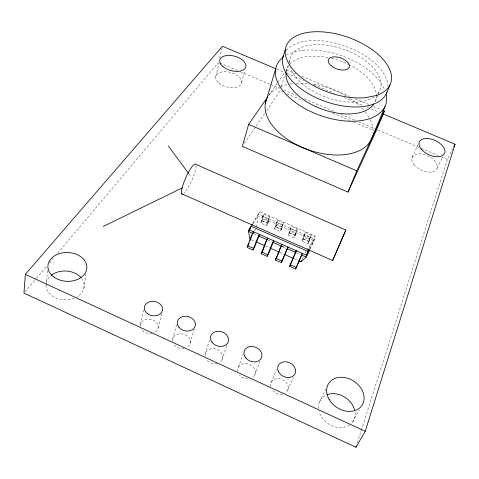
<?xml version="1.0" encoding="UTF-8"?>
<svg xmlns="http://www.w3.org/2000/svg" width="479" height="479" viewBox="0 0 479 479"><rect width="100%" height="100%" fill="white"/><g stroke="black" fill="none" stroke-linecap="round" stroke-linejoin="round"><path stroke-width="0.36" stroke-dasharray="2.4 1.8" d="M262.857 216.46L260.821 222.974L266.635 225.555L268.563 221.627L262.827 219.095L261.803 220.825L263.678 215.167A4 0.401 -66.2 0 0 263.288 214.832L262.013 217.747L262.845 216.436L268.665 219.023L266.593 225.555M261.809 220.843L267.563 223.382L269.467 217.711A4 0.371 -66.2 0 0 269.114 217.394L267.839 220.316L268.653 218.993M307.835 243.763L310.29 237.339L304.416 234.752L302.021 241.194L307.835 243.763L309.679 239.751L303.884 237.201L302.997 238.985L305.386 232.543L311.254 235.123L308.805 241.518L309.679 239.751M311.254 235.183L309.59 238.716L310.278 237.339M274.509 229.016L276.634 222.519L282.484 225.088L280.293 231.602L274.521 229.058L276.467 225.112L282.221 227.651L280.293 231.602M256.726 227.28L257.648 215.825L259.72 211.562L315.038 235.907L314.661 239.027L309.931 249.194M46.02 285.436L47.517 270.551M295.926 233.692L294.04 237.674L288.244 235.117L290.364 228.327L291.442 226.423L297.333 228.998L295.004 235.452L295.926 233.692L290.148 231.141L289.226 232.914L291.483 226.423M83.753 288.633L85.897 273.958M297.333 228.998L296.238 230.914L294.04 237.674M282.221 227.651L281.269 229.417L275.485 226.878L277.443 221.226A4.006 0.329 -66.3 0 0 277.137 220.927L275.862 223.849L276.605 222.543M281.257 229.405L283.257 223.789A4.012 0.299 -66.3 0 0 282.981 223.501L281.706 226.423L282.484 225.088M140.521 324.385L143.724 310.087M219.526 58.234L221.915 48.361M215.778 76.676L219.065 63.138M289.208 232.914L295.04 235.423M158.052 328.277L161.561 314.08M241.548 82.556L244.961 69.862M172.656 339.216L176.637 324.415M190.187 343.084L194.288 329.091M302.979 238.991L308.799 241.536M281.341 86.663L284.999 74.796M286.292 71.479L288.232 65.204M289.094 62.414L289.741 60.318M205.06 354.167L209.455 340.282M357.298 442.967L361.148 430.855M361.376 430.142L447.404 159.387L452.721 148.837M260.845 223.016L262.827 219.095M221.981 359.849L226.914 345.377M238.314 367.381L243.069 354.388M288.244 235.117L290.148 231.141M302.021 241.194L303.884 237.201M254.72 374.943L260.031 361.376M377.949 94.77L374.937 102.219A47.092 25.752 19.5 0 0 376.38 95.626M378.224 94.094L379.596 90.705M271.192 382.541L276.539 369.758M287.735 390.169L293.376 377.488M412.018 157.549L417.969 144.79M309.961 248.864L314.661 239.027L258.193 214.155M308.937 248.619L315.038 235.907M302.159 259.289L303.357 256.81M305.129 253.128L306.015 251.295M319.319 402.252L325.84 389.11M437.111 168.219L442.746 156.89M276.467 225.112L275.509 226.86M352.574 422.095L359.406 409.838M268.563 221.627L267.575 223.376M254.583 231.016L255.654 229.148M253.247 223.376L257.648 215.825L314.008 240.662L306.895 249.469M252.702 223.555L259.72 211.562M304.381 234.782L303.704 236.123L305.357 232.549M244.416 143.263L264.953 113.05M266.629 110.583L280.047 90.848L282.784 92.01M268.545 95.74L277.317 83.124M277.73 82.526L284.418 72.916M24.914 291.956L35.991 278.826M36.47 278.257L46.583 266.27M49.475 262.845L53.325 258.277M57.66 253.14L218.496 62.468M286.508 69.91L296.094 73.946M301.578 76.251L349.514 96.423M354.987 98.722L368.662 104.476M373.452 106.494L381.661 109.942M276.796 69.144L284.364 72.335M287.119 73.491L303.638 80.448M313.961 84.795L334.611 93.495M344.245 97.548L362.825 105.374M366.956 107.116L368.333 107.697M371.087 108.853L379.344 112.331M219.873 63.048L237.746 70.617M240.494 71.778L270.054 84.298M270.743 84.585L279.676 88.37M283.802 90.118L296.178 95.357M304.422 98.848L335.36 111.948M340.856 114.277L355.292 120.385M358.729 121.84L374.542 128.54M377.979 129.995L418.532 147.167M421.281 148.328L438.471 155.609M441.219 156.771L447.404 159.387M286.891 93.752L302.638 100.422M332.761 113.188L349.874 120.439M353.981 122.181L373.836 130.593M263.815 214.245L269.623 216.801M277.628 220.322L283.454 222.885M290.514 228.645L296.363 231.201M262.282 220.729L268.012 223.256M275.898 226.735L281.64 229.267M289.555 232.758L295.321 235.303M303.261 238.805L309.051 241.356M253.631 233.776L257.6 235.536M267.797 240.057L271.785 241.823M281.981 246.344L286.077 248.158M296.291 252.69L300.309 254.469M281.981 246.386L285.981 248.158M251.295 239.716L255.379 241.53M265.582 246.062L269.665 247.871M279.868 252.403L283.951 254.217M294.16 258.75L298.243 260.564M188.9 173.811L191.091 176.769M81.598 278.383A19.082 14.394 1.6 0 1 76.61 297.022M74.197 298.166A19.082 14.394 1.6 0 1 54.432 297.208A19.082 14.394 1.6 0 1 46.134 283.55M46.247 282.921A19.082 14.394 1.6 0 1 50.259 276.161M355.035 412.108A19.507 15.621 34.5 0 1 350.688 424.107M349.58 424.957A19.507 15.621 34.5 0 1 319.032 411.407M318.517 408.545A19.507 15.621 34.5 0 1 326.265 395.031M270.773 386.481A9.113 7.478 27.3 0 1 282.43 379.554A9.113 7.478 27.3 0 1 285.155 393.115M282.514 394.115A9.113 7.478 27.3 0 1 271.713 389.008M237.752 371.237A9.035 7.448 22.5 0 1 249.745 364.513A9.035 7.448 22.5 0 1 252.02 377.823M247.811 378.919A9.035 7.448 22.5 0 1 239.548 375.099M205.012 356.125A8.993 7.389 17.6 0 1 217.328 349.598A8.993 7.389 17.6 0 1 219.154 362.651M217.131 363.429A8.993 7.389 17.6 0 1 206.689 359.921M172.536 341.132A8.975 7.311 13 0 1 185.175 334.809A8.975 7.311 13 0 1 186.565 347.61M183.948 348.467A8.975 7.311 13 0 1 173.32 343.677M140.335 326.265A8.987 7.215 9 0 1 153.286 320.14A8.987 7.215 9 0 1 154.244 332.689M152.136 333.414A8.987 7.215 9 0 1 141.036 328.768M286.346 50.313A54.959 29.435 19.4 0 1 344.838 45.942A54.959 29.435 19.4 0 1 387.93 85.98M286.202 71.431A47.092 25.752 19.5 0 1 288.532 65.922M289.837 64.3A47.092 25.752 19.5 0 1 328.067 57.558M331.618 58.342A47.092 25.752 19.5 0 1 348.167 64.264M348.826 64.581A47.092 25.752 19.5 0 1 376.356 94.926M268.929 95.207A56.115 32.56 19.5 0 1 280.101 86.855M280.79 86.567A56.115 32.56 19.5 0 1 289.166 84.148M289.879 84.011A56.115 32.56 19.5 0 1 293.555 83.49M296.489 83.232A56.115 32.56 19.5 0 1 307.877 83.43M313.494 84.142A56.115 32.56 19.5 0 1 346.143 95.878M349.844 98.189A56.115 32.56 19.5 0 1 359.573 105.805M361.747 107.937A56.115 32.56 19.5 0 1 364.693 111.23M365.142 111.787A56.115 32.56 19.5 0 1 369.842 118.966M370.147 119.582A56.115 32.56 19.5 0 1 372.979 133.228M289.627 63.09A47.619 25.495 19.4 0 1 343.88 49.385A47.619 25.495 19.4 0 1 377.266 94.123M374.081 96.878A47.619 25.495 19.4 0 1 326.935 97.477A47.619 25.495 19.4 0 1 290.424 67.485M286.478 55.133A57.983 31.728 19.5 0 1 341.204 55.564A57.983 31.728 19.5 0 1 384.565 89.393M196.115 165.68A16.394 3.275 -65.9 0 1 191.953 179.984A16.394 3.275 -65.9 0 1 183.984 193.175M218.873 83.011A13.238 7.526 15.1 0 0 240.865 84.406A13.238 7.526 15.1 0 0 226.208 71.712A13.238 7.526 15.1 0 0 218.873 83.011M413.88 164.56A13.646 7.862 24.8 0 0 436.04 169.979A13.646 7.862 24.8 0 0 423.675 154.382A13.646 7.862 24.8 0 0 413.88 164.56"/><path stroke-width="0.72" d="M276.108 68.856L222.424 46.247L25.357 274.347L23.95 293.1L355.939 447.242L365.243 431.292L455.05 144.215L382.787 113.78M308.62 249.29L307.656 251.295L306.171 257.067L300.962 261.774L298.92 260.869M267.695 96.962L248.631 124.378L242.32 146.346L347.976 192.073L375.889 131.462L384.392 111.098L383.026 110.523M265.336 103.614L275.515 69.437M282.628 58.462L285.364 49.361M355.939 447.242L356.394 445.817M252.966 233.483L253.517 231.806L252.738 233.165A4.113 0.425 -66 0 0 250.697 237.764L247.044 247.38L252.996 250.032L255.199 245.721L259.486 234.453L258.72 235.818A4.119 0.389 -66.1 0 0 256.678 240.416L252.996 250.032M250.152 240.566L251.224 237.279M267.162 256.337L270.928 246.745A4.125 0.317 -66.2 0 1 272.964 242.129L273.707 240.751L269.312 251.996L267.162 256.337L261.187 253.678L264.923 244.08A4.125 0.347 -66.1 0 1 266.959 239.47L267.713 238.093L266.156 241.638M263.821 248.152L265.629 242.919M281.335 262.69L287.933 247.098L281.335 262.69L275.341 260.025L281.915 244.434L281.514 245.535M251.493 236.464L251.703 235.925M263.731 248.415L263.36 249.349M295.639 269.024L302.291 253.415L295.639 269.024L289.627 266.342L296.256 250.745L291.549 262.288M279.958 248.942L277.724 255.02M265.749 242.596L266.067 241.835M386.397 93.555L390.026 84.765M280.029 248.763L280.449 247.787M277.598 255.331L276.712 257.349M347.976 192.073L356.777 170.847L384.392 111.098M385.026 106.458L371.309 139.413A56.115 32.56 19.5 0 1 306.644 149.185A56.115 32.56 19.5 0 1 266.24 100.165M181.852 193.851L332.636 260.534L345.862 230.046L195.797 164.369A16.394 3.275 -65.9 0 0 185.613 178.122A16.394 3.275 -65.9 0 0 182.715 194.019M249.128 243.422L249.272 243.081M345.862 230.046L332.636 260.534M263.216 249.691L262.917 250.373M291.4 262.636L289.627 266.342M251.954 235.339L252.223 234.794M248.667 244.44L248.823 244.104M262.761 250.709L262.456 251.331M309.65 249.523L306.823 255.427L249.044 229.824L248.505 231.507L249.93 239.111M309.308 250.505L306.171 257.067L301.65 255.062M300.962 261.774L301.56 260.534M280.622 247.427L281.311 246.092M276.569 257.654L275.341 260.025M453.721 146.855L455.05 144.215M248.356 245.062L248.074 245.589M262.312 251.613L261.187 253.678M250.325 228.375L248.505 231.507L253.157 233.572M252.337 224.184L249.044 229.824L251.128 226.286L307.656 251.295M103.29 226.429L182.128 187.954M248.631 124.378L356.777 170.847M258.486 235.931L267.132 239.763M273.114 242.416L281.299 246.044M287.436 248.763L295.627 252.391M256.055 241.829L264.899 245.757M270.348 248.176L279.191 252.104M284.634 254.523L293.477 258.45M247.583 245.733L253.547 248.385M261.756 252.038L267.737 254.702M290.25 264.719L296.273 267.402M275.934 258.391L281.939 261.067M25.357 274.347L365.243 431.292M168.321 145.987L188.463 173.218M51.355 275.239A19.082 14.394 1.6 0 1 80.723 277.335M326.923 394.756A19.507 15.621 34.5 0 1 354.598 409.904M386.942 92.261A54.959 29.435 19.4 0 1 325.433 101.524A54.959 29.435 19.4 0 1 283.275 55.72M373.907 103.997A47.092 25.752 19.5 0 1 321.93 109.098A47.092 25.752 19.5 0 1 286.077 72.179M386.146 94.243A57.983 31.728 19.5 0 1 320.301 115.487A57.983 31.728 19.5 0 1 282.748 57.594M376.464 95.459L365.136 97.734A55.426 29.195 19.4 0 1 285.436 54.672A55.426 29.195 19.4 0 1 356.035 40.481A55.426 29.195 19.4 0 1 376.464 95.459M54.361 277.389A19.489 14.406 2.6 0 0 86.436 270.294A19.489 14.406 2.6 0 0 61.324 253.098A19.489 14.406 2.6 0 0 54.361 277.389M329.091 399.354A19.944 15.663 33.4 0 0 361.567 405.964A19.944 15.663 33.4 0 0 345.467 377.697A19.944 15.663 33.4 0 0 329.091 399.354M222.933 66.587A13.442 7.436 15.2 0 0 245.236 68.162A13.442 7.436 15.2 0 0 230.291 55.462A13.442 7.436 15.2 0 0 222.933 66.587M421.185 149.083A13.867 7.772 24.6 0 0 443.674 154.639A13.867 7.772 24.6 0 0 430.98 139.054A13.867 7.772 24.6 0 0 421.185 149.083M178.966 327.361A9.179 7.323 13.4 0 0 194.63 327.385A9.179 7.323 13.4 0 0 185.433 316.224A9.179 7.323 13.4 0 0 178.966 327.361M212.323 342.683A9.197 7.401 17.7 0 0 227.854 342.623A9.197 7.401 17.7 0 0 218.322 331.276A9.197 7.401 17.7 0 0 212.323 342.683M147.478 313.679A9.191 7.221 9.7 0 0 162.435 310.53A9.191 7.221 9.7 0 0 150.478 301.525A9.191 7.221 9.7 0 0 147.478 313.679M245.961 358.142A9.239 7.46 22.2 0 0 261.36 357.987A9.239 7.46 22.2 0 0 251.493 346.455A9.239 7.46 22.2 0 0 245.961 358.142M278.592 371.836A9.317 7.49 26.7 0 0 294.112 375.147A9.317 7.49 26.7 0 0 287.292 361.998A9.317 7.49 26.7 0 0 278.592 371.836M331.157 65.791A11.071 5.826 19.4 0 0 349.011 67.653A11.071 5.826 19.4 0 0 336.24 56.935A11.071 5.826 19.4 0 0 331.157 65.791"/></g></svg>
